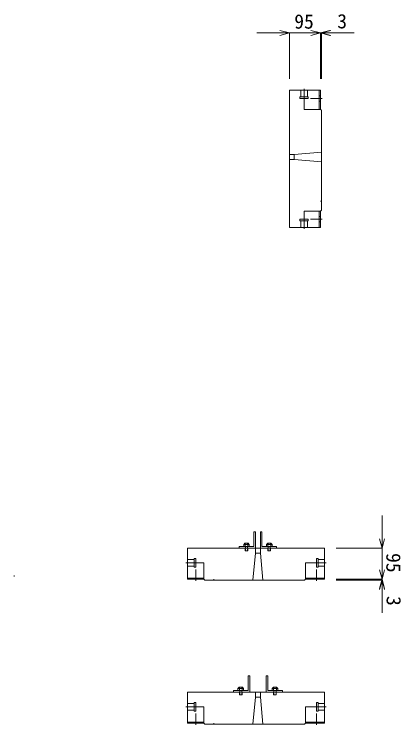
# Model space of a CAD drawing. Units: millimetres, scale not verified. Extents: x 234 to 10193, y -1344 to 4112.
# Drawn here: x 9008 to 10193, y 1112 to 3290 of the extents above; entities that cross this region are included whole.
import ezdxf
from ezdxf.enums import TextEntityAlignment as Align

# ---------------------------------------------------------------- set-up
doc = ezdxf.new("R2010")
doc.units = ezdxf.units.MM
doc.header["$LTSCALE"] = 20
doc.linetypes.add('DOTTED', pattern=[1.75, 0.25, -1.5])
doc.layers.add('0-1', color=7, linetype='Continuous', lineweight=18)
doc.styles.add('ＭＳ ゴシック', font='')
doc.styles.get('ＭＳ ゴシック').set_extended_font_data('MS Gothic')

msp = doc.modelspace()

# ---------------------------------------------------------------- linework, layer by layer
at = {"layer": '0-1', "color": 4}
for p, q in [((9851.2, 3232.69), (9751.2, 3232.69)), ((9851.2, 3232.69), (9822.22, 3240.46)), ((9851.2, 3232.69), (9822.22, 3224.93)), ((9946.2, 3232.69), (9846.2, 3232.69)), ((9851.2, 3232.69), (9851.2, 3092.03)), ((9851.2, 3232.69), (9946.2, 3232.69)), ((9946.2, 3232.69), (9917.22, 3240.46)), ((9946.2, 3232.69), (9917.22, 3224.93)), ((9946.2, 3232.69), (9975.18, 3240.46)), ((9946.2, 3232.69), (9949.2, 3232.69)), ((9946.2, 3232.69), (9946.2, 3092.03)), ((9946.2, 3232.69), (9975.18, 3224.93)), ((9946.2, 3232.69), (10046.2, 3232.69)), ((9949.2, 3232.69), (9978.18, 3240.46)), ((9949.2, 3232.69), (9949.2, 3092.03)), ((9949.2, 3232.69), (9978.18, 3224.93)), ((9949.2, 3232.69), (10049.2, 3232.69)), ((10135.07, 1653.45), (10135.07, 1753.45)), ((10135.07, 1653.45), (10127.31, 1682.42)), ((10135.07, 1653.45), (10142.83, 1682.42)), ((10135.07, 1558.45), (10135.07, 1658.45)), ((10135.07, 1653.45), (9994.41, 1653.45)), ((9008.02, 1566.87), (9008.02, 1569.87)), ((10135.07, 1558.45), (10127.31, 1587.42)), ((10135.07, 1558.45), (10142.83, 1587.42)), ((10135.07, 1558.45), (9994.41, 1558.45)), ((10135.07, 1555.45), (9994.41, 1555.45)), ((10135.07, 1558.45), (10127.31, 1529.47)), ((10135.07, 1555.45), (10127.31, 1526.47)), ((10135.07, 1558.45), (10142.83, 1529.47)), ((10135.07, 1555.45), (10142.83, 1526.47)), ((10135.07, 1555.45), (10135.07, 1455.45))]:
    msp.add_line(p, q, dxfattribs=at)
at = {"layer": '0-1'}
for p, q in [((9851.2, 2636.87), (9851.2, 3056.87)), ((9851.2, 2636.87), (9851.2, 3056.87)), ((9851.2, 2636.87), (9851.2, 3056.87)), ((9851.2, 3056.87), (9946.2, 3056.87)), ((9946.2, 3056.87), (9851.2, 3056.87)), ((9886.21, 3036.87), (9886.21, 3056.87)), ((9896.2, 3026.87), (9896.2, 3061.87)), ((9896.2, 2998.54), (9896.2, 3056.87)), ((9906.2, 3036.87), (9906.2, 3056.87)), ((9942.87, 2998.54), (9942.87, 3056.87)), ((9946.2, 2998.54), (9946.2, 3056.87)), ((9883.21, 3031.87), (9883.21, 3036.87)), ((9909.2, 3036.87), (9883.21, 3036.87)), ((9909.2, 3031.87), (9883.21, 3031.87)), ((9909.2, 3031.87), (9909.2, 3036.87)), ((9916.2, 3031.87), (9951.2, 3031.87)), ((9916.2, 3031.87), (9951.2, 3031.87)), ((9946.2, 3039.87), (9942.87, 3039.87)), ((9946.2, 3023.87), (9942.87, 3023.87)), ((9896.2, 2998.54), (9946.2, 2998.54)), ((9946.2, 2998.54), (9949.2, 2995.54)), ((9949.2, 2689.87), (9949.2, 2995.54)), ((9949.2, 2995.54), (9949.2, 2689.87)), ((9949.2, 2689.87), (9949.2, 2995.54)), ((9866.2, 2859.83), (9851.2, 2859.83)), ((9866.2, 2859.83), (9949.2, 2867.33)), ((9866.2, 2859.83), (9866.2, 2844.83)), ((9866.2, 2844.83), (9851.2, 2844.83)), ((9866.2, 2844.83), (9949.2, 2837.33)), ((9949.2, 2716.85), (9946.2, 2716.85)), ((9949.2, 2716.85), (9949.2, 2696.12)), ((9896.2, 2686.87), (9946.2, 2686.87)), ((9896.2, 2636.87), (9896.2, 2686.87)), ((9942.87, 2636.87), (9942.87, 2686.87)), ((9946.2, 2686.87), (9949.2, 2689.87)), ((9946.2, 2636.87), (9946.2, 2686.87)), ((9946.2, 2636.87), (9946.2, 2686.87)), ((9883.21, 2661.87), (9909.2, 2661.87)), ((9883.21, 2661.87), (9883.21, 2656.87)), ((9896.2, 2666.87), (9896.2, 2631.87)), ((9909.2, 2661.87), (9909.2, 2656.87)), ((9916.2, 2661.87), (9951.2, 2661.87)), ((9946.2, 2669.87), (9942.87, 2669.87)), ((9946.2, 2636.87), (9851.2, 2636.87)), ((9851.2, 2636.87), (9946.2, 2636.87)), ((9883.21, 2656.87), (9909.2, 2656.87)), ((9886.21, 2656.87), (9886.21, 2636.87)), ((9906.2, 2656.87), (9906.2, 2636.87)), ((9946.2, 2653.87), (9942.87, 2653.87)), ((9747.2, 1703.45), (9742.2, 1703.45)), ((9742.2, 1703.45), (9742.2, 1658.45)), ((9747.2, 1653.45), (9747.2, 1703.45)), ((9762.2, 1653.45), (9762.2, 1703.45)), ((9762.2, 1703.45), (9767.2, 1703.45)), ((9767.2, 1703.45), (9767.2, 1658.45)), ((9697.2, 1653.45), (9697.2, 1658.45)), ((9697.2, 1658.45), (9707.2, 1658.45)), ((9697.2, 1658.45), (9742.2, 1658.45)), ((9714.7, 1668.45), (9711.17, 1664.91)), ((9711.17, 1664.91), (9728.24, 1664.91)), ((9711.17, 1664.91), (9711.17, 1658.45)), ((9719.7, 1668.45), (9714.7, 1668.45)), ((9717.2, 1668.45), (9715.44, 1664.91)), ((9715.44, 1664.91), (9715.44, 1658.45)), ((9719.7, 1668.45), (9724.7, 1668.45)), ((9722.2, 1668.45), (9723.97, 1664.91)), ((9723.97, 1664.91), (9723.97, 1658.45)), ((9724.7, 1668.45), (9728.24, 1664.91)), ((9728.24, 1664.91), (9728.24, 1658.45)), ((9812.2, 1658.45), (9767.2, 1658.45)), ((9784.7, 1668.45), (9781.17, 1664.91)), ((9781.17, 1664.91), (9798.24, 1664.91)), ((9781.17, 1664.91), (9781.17, 1658.45)), ((9789.7, 1668.45), (9784.7, 1668.45)), ((9787.2, 1668.45), (9785.44, 1664.91)), ((9785.44, 1664.91), (9785.44, 1658.45)), ((9789.7, 1668.45), (9794.7, 1668.45)), ((9792.2, 1668.45), (9793.97, 1664.91)), ((9793.97, 1664.91), (9793.97, 1658.45)), ((9794.7, 1668.45), (9798.24, 1664.91)), ((9798.24, 1664.91), (9798.24, 1658.45)), ((9812.2, 1658.45), (9802.2, 1658.45)), ((9812.2, 1653.45), (9812.2, 1658.45)), ((9539.25, 1653.45), (9959.25, 1653.45)), ((9539.25, 1653.45), (9959.25, 1653.45)), ((9539.25, 1653.45), (9959.25, 1653.45)), ((9539.25, 1558.45), (9539.25, 1653.45)), ((9539.25, 1653.45), (9539.25, 1558.45)), ((9747.2, 1653.45), (9697.2, 1653.45)), ((9715.5, 1653.44), (9715.5, 1645.03)), ((9715.5, 1645.03), (9723.56, 1645.03)), ((9723.56, 1653.44), (9723.56, 1645.03)), ((9747.2, 1638.45), (9739.7, 1555.45)), ((9747.2, 1638.45), (9747.2, 1653.45)), ((9762.2, 1638.45), (9747.2, 1638.45)), ((9762.2, 1638.45), (9762.2, 1653.45)), ((9762.2, 1653.45), (9812.2, 1653.45)), ((9762.2, 1638.45), (9769.7, 1555.45)), ((9785.5, 1653.44), (9785.5, 1645.03)), ((9785.5, 1645.03), (9793.56, 1645.03)), ((9793.56, 1653.44), (9793.56, 1645.03)), ((9959.25, 1653.45), (9959.25, 1558.45)), ((9959.25, 1558.45), (9959.25, 1653.45)), ((9559.25, 1618.44), (9539.25, 1618.44)), ((9564.25, 1621.44), (9559.25, 1621.44)), ((9559.25, 1621.44), (9559.25, 1595.44)), ((9564.25, 1621.44), (9564.25, 1595.44)), ((9934.25, 1595.44), (9934.25, 1621.44)), ((9934.25, 1621.44), (9939.25, 1621.44)), ((9939.25, 1595.44), (9939.25, 1621.44)), ((9939.25, 1618.44), (9959.25, 1618.44)), ((9569.25, 1608.44), (9534.25, 1608.44)), ((9539.25, 1608.44), (9589.25, 1608.44)), ((9559.25, 1598.44), (9539.25, 1598.44)), ((9564.25, 1595.44), (9559.25, 1595.44)), ((9589.25, 1608.44), (9589.25, 1558.45)), ((9900.92, 1608.44), (9900.92, 1558.45)), ((9900.92, 1608.44), (9959.25, 1608.44)), ((9929.25, 1608.44), (9964.25, 1608.44)), ((9934.25, 1595.44), (9939.25, 1595.44)), ((9939.25, 1598.44), (9959.25, 1598.44)), ((9564.25, 1588.44), (9564.25, 1553.45)), ((9934.25, 1588.44), (9934.25, 1553.45)), ((9934.25, 1588.44), (9934.25, 1553.45)), ((9539.25, 1561.78), (9589.25, 1561.78)), ((9539.25, 1558.45), (9589.25, 1558.45)), ((9539.25, 1558.45), (9589.25, 1558.45)), ((9556.25, 1558.45), (9556.25, 1561.78)), ((9572.25, 1558.45), (9572.25, 1561.78)), ((9589.25, 1558.45), (9592.25, 1555.45)), ((9592.25, 1555.45), (9897.92, 1555.45)), ((9897.92, 1555.45), (9592.25, 1555.45)), ((9592.25, 1555.45), (9897.92, 1555.45)), ((9619.23, 1555.45), (9598.5, 1555.45)), ((9619.23, 1555.45), (9619.23, 1558.45)), ((9900.92, 1558.45), (9897.92, 1555.45)), ((9900.92, 1561.78), (9959.25, 1561.78)), ((9900.92, 1558.45), (9959.25, 1558.45)), ((9926.25, 1558.45), (9926.25, 1561.78)), ((9942.25, 1558.45), (9942.25, 1561.78)), ((9729.7, 1262.12), (9724.7, 1262.12)), ((9724.7, 1262.12), (9724.7, 1217.12)), ((9729.7, 1212.12), (9729.7, 1262.12)), ((9779.7, 1212.12), (9779.7, 1262.12)), ((9779.7, 1262.12), (9784.7, 1262.12)), ((9784.7, 1262.12), (9784.7, 1217.12)), ((9697.2, 1227.12), (9693.67, 1223.58)), ((9693.67, 1223.58), (9710.74, 1223.58)), ((9693.67, 1223.58), (9693.67, 1217.12)), ((9702.2, 1227.12), (9697.2, 1227.12)), ((9699.7, 1227.12), (9697.94, 1223.58)), ((9697.94, 1223.58), (9697.94, 1217.12)), ((9702.2, 1227.12), (9707.2, 1227.12)), ((9704.7, 1227.12), (9706.47, 1223.58)), ((9706.47, 1223.58), (9706.47, 1217.12)), ((9707.2, 1227.12), (9710.74, 1223.58)), ((9710.74, 1223.58), (9710.74, 1217.12)), ((9802.2, 1227.12), (9798.67, 1223.58)), ((9798.67, 1223.58), (9815.74, 1223.58)), ((9798.67, 1223.58), (9798.67, 1217.12)), ((9807.2, 1227.12), (9802.2, 1227.12)), ((9804.7, 1227.12), (9802.94, 1223.58)), ((9802.94, 1223.58), (9802.94, 1217.12)), ((9807.2, 1227.12), (9812.2, 1227.12)), ((9809.7, 1227.12), (9811.47, 1223.58)), ((9811.47, 1223.58), (9811.47, 1217.12)), ((9812.2, 1227.12), (9815.74, 1223.58)), ((9815.74, 1223.58), (9815.74, 1217.12)), ((9539.25, 1212.12), (9959.25, 1212.12)), ((9539.25, 1212.12), (9959.25, 1212.12)), ((9539.25, 1212.12), (9959.25, 1212.12)), ((9539.25, 1117.12), (9539.25, 1212.12)), ((9539.25, 1212.12), (9539.25, 1117.12)), ((9679.7, 1212.12), (9679.7, 1217.12)), ((9679.7, 1217.12), (9689.7, 1217.12)), ((9679.7, 1217.12), (9724.7, 1217.12)), ((9729.7, 1212.12), (9679.7, 1212.12)), ((9698, 1212.11), (9698, 1203.7)), ((9698, 1203.7), (9706.06, 1203.7)), ((9706.06, 1212.11), (9706.06, 1203.7)), ((9754.7, 1212.12), (9729.7, 1212.12)), ((9747.2, 1197.12), (9747.2, 1212.12)), ((9754.7, 1212.12), (9779.7, 1212.12)), ((9762.2, 1197.12), (9762.2, 1212.12)), ((9779.7, 1212.12), (9829.7, 1212.12)), ((9829.7, 1217.12), (9784.7, 1217.12)), ((9803, 1212.11), (9803, 1203.7)), ((9803, 1203.7), (9811.06, 1203.7)), ((9811.06, 1212.11), (9811.06, 1203.7)), ((9829.7, 1217.12), (9819.7, 1217.12)), ((9829.7, 1212.12), (9829.7, 1217.12)), ((9959.25, 1212.12), (9959.25, 1117.12)), ((9959.25, 1117.12), (9959.25, 1212.12)), ((9559.25, 1177.11), (9539.25, 1177.11)), ((9564.25, 1180.11), (9559.25, 1180.11)), ((9559.25, 1180.11), (9559.25, 1154.11)), ((9564.25, 1180.11), (9564.25, 1154.11)), ((9747.2, 1197.12), (9739.7, 1114.12)), ((9762.2, 1197.12), (9747.2, 1197.12)), ((9762.2, 1197.12), (9769.7, 1114.12)), ((9934.25, 1154.11), (9934.25, 1180.11)), ((9934.25, 1180.11), (9939.25, 1180.11)), ((9939.25, 1154.11), (9939.25, 1180.11)), ((9939.25, 1177.11), (9959.25, 1177.11)), ((9569.25, 1167.11), (9534.25, 1167.11)), ((9539.25, 1167.11), (9589.25, 1167.11)), ((9559.25, 1157.11), (9539.25, 1157.11)), ((9589.25, 1167.11), (9589.25, 1117.12)), ((9900.92, 1167.11), (9900.92, 1117.12)), ((9900.92, 1167.11), (9959.25, 1167.11)), ((9929.25, 1167.11), (9964.25, 1167.11)), ((9939.25, 1157.11), (9959.25, 1157.11)), ((9564.25, 1154.11), (9559.25, 1154.11)), ((9564.25, 1147.11), (9564.25, 1112.12)), ((9934.25, 1154.11), (9939.25, 1154.11)), ((9934.25, 1147.11), (9934.25, 1112.12)), ((9934.25, 1147.11), (9934.25, 1112.12)), ((9539.25, 1120.45), (9589.25, 1120.45)), ((9539.25, 1117.12), (9589.25, 1117.12)), ((9539.25, 1117.12), (9589.25, 1117.12)), ((9556.25, 1117.12), (9556.25, 1120.45)), ((9572.25, 1117.12), (9572.25, 1120.45)), ((9589.25, 1117.12), (9592.25, 1114.12)), ((9592.25, 1114.12), (9897.92, 1114.12)), ((9897.92, 1114.12), (9592.25, 1114.12)), ((9592.25, 1114.12), (9897.92, 1114.12)), ((9619.23, 1114.12), (9598.5, 1114.12)), ((9619.23, 1114.12), (9619.23, 1117.12)), ((9900.92, 1117.12), (9897.92, 1114.12)), ((9900.92, 1120.45), (9959.25, 1120.45)), ((9900.92, 1117.12), (9959.25, 1117.12)), ((9926.25, 1117.12), (9926.25, 1120.45)), ((9942.25, 1117.12), (9942.25, 1120.45))]:
    msp.add_line(p, q, dxfattribs=at)
at = {"layer": '0-1', "linetype": 'DOTTED'}
for p, q in [((9716.38, 1658.38), (9716.38, 1650.33)), ((9722.77, 1658.38), (9722.77, 1650.33)), ((9786.38, 1658.38), (9786.38, 1650.33)), ((9792.77, 1658.38), (9792.77, 1650.33)), ((9716.38, 1650.33), (9716.38, 1645.65)), ((9716.38, 1645.65), (9722.77, 1645.65)), ((9722.77, 1650.33), (9722.77, 1645.65)), ((9786.38, 1650.33), (9786.38, 1645.65)), ((9786.38, 1645.65), (9792.77, 1645.65)), ((9792.77, 1650.33), (9792.77, 1645.65)), ((9698.88, 1217.05), (9698.88, 1209)), ((9698.88, 1209), (9698.88, 1204.32)), ((9698.88, 1204.32), (9705.27, 1204.32)), ((9705.27, 1217.05), (9705.27, 1209)), ((9705.27, 1209), (9705.27, 1204.32)), ((9803.88, 1217.05), (9803.88, 1209)), ((9803.88, 1209), (9803.88, 1204.32)), ((9803.88, 1204.32), (9810.27, 1204.32)), ((9810.27, 1217.05), (9810.27, 1209)), ((9810.27, 1209), (9810.27, 1204.32))]:
    msp.add_line(p, q, dxfattribs=at)

# ---------------------------------------------------------------- texts
at = {"layer": '0-1', "style": 'ＭＳ ゴシック'}
for s, p in [('95', (9866.2, 3232.69)), ('3', (9997.86, 3233.52))]:
    msp.add_text(s, height=43.99, dxfattribs=at).set_placement(p, align=Align.BOTTOM_LEFT)
for s, p in [('95', (10135.07, 1638.45)), ('3', (10135.9, 1506.79))]:
    msp.add_text(s, height=43.99, rotation=270, dxfattribs=at).set_placement(p, align=Align.BOTTOM_LEFT)

doc.saveas('drawing.dxf')
